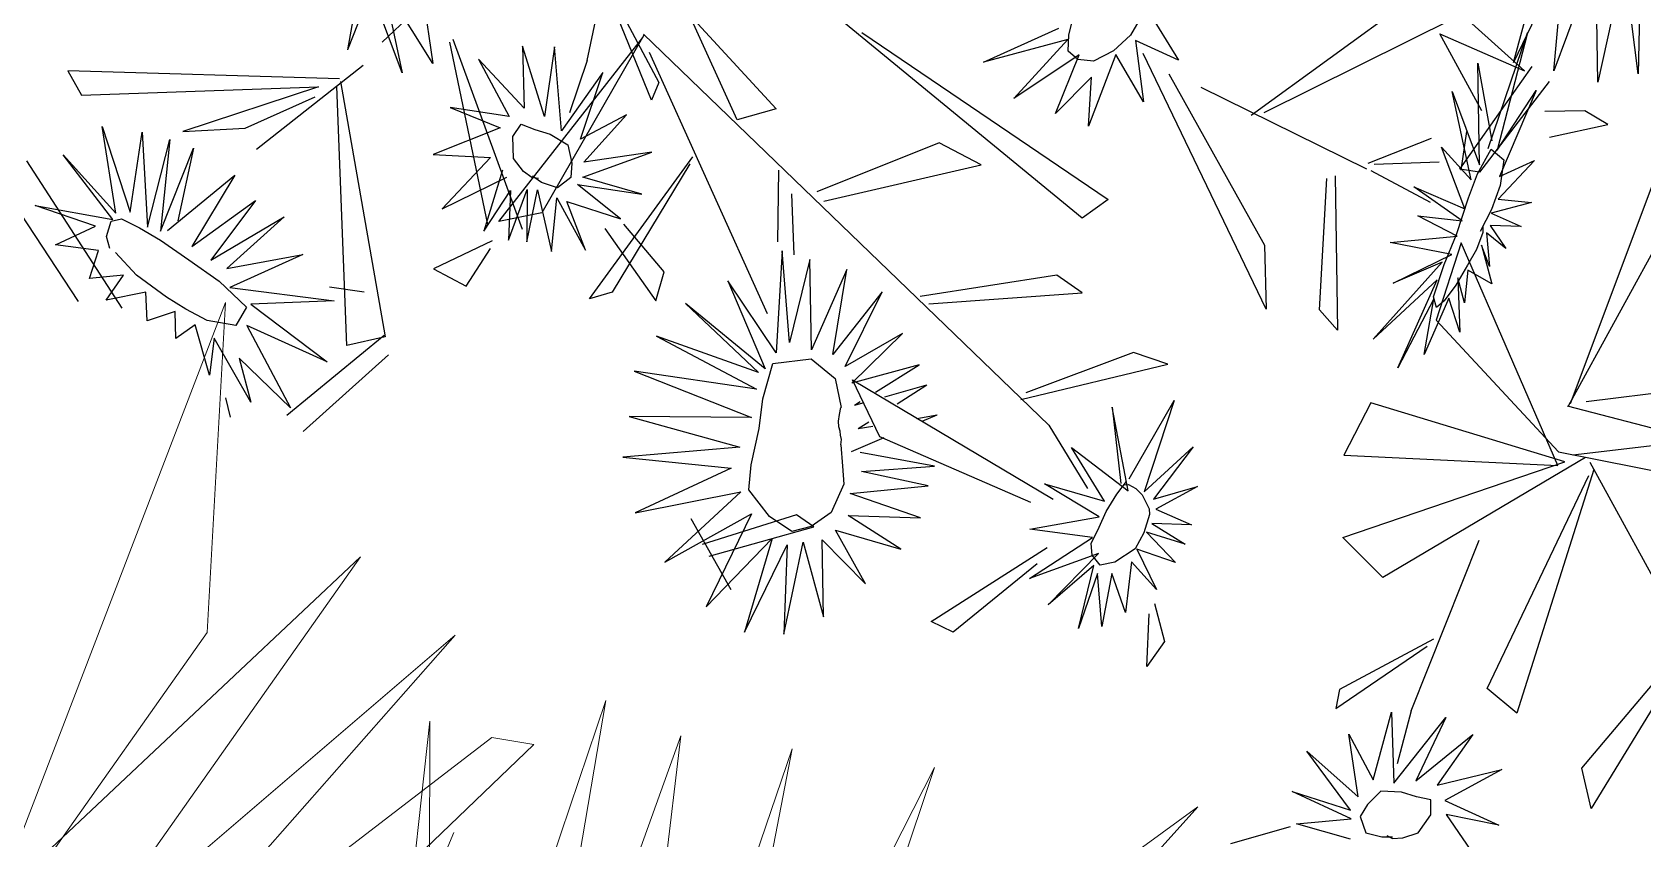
# Model space of a CAD drawing. Header units: millimetres. Extents: x -2729 to 15248, y -12439 to 5292.
# Drawn here: x 3860 to 3927.3, y -11001.3 to -10967.6 of the extents above; entities that cross this region are included whole.
import ezdxf

# ---------------------------------------------------------------- set-up
doc = ezdxf.new("R2010")
doc.units = ezdxf.units.MM

# ---------------------------------------------------------------- blocks, each defined once
blk = doc.blocks.new('geghhhhhhhhh')
at = {"color": 70, "linetype": 'Continuous', "lineweight": 0}
for p, q in [((344.976, 10.315), (344.178, 23.572)), ((342.98, 22.215), (344.976, 10.315)), ((338.19, 9.689), (339.787, 19.605)), ((339.787, 19.605), (340.286, 9.793)), ((342.98, 10.419), (349.467, 19.188)), ((335.495, 9.584), (338.39, 18.875)), ((338.39, 18.875), (338.19, 9.689)), ((336.194, 18.457), (330.505, 9.48)), ((336.893, 18.457), (335.495, 9.584)), ((350.066, 17.204), (343.779, 10.419)), ((344.777, 8.645), (350.066, 17.204)), ((350.765, 15.847), (344.777, 8.645)), ((346.773, 7.497), (350.765, 15.847)), ((330.505, 9.48), (335.695, 14.804)), ((341.783, 14.595), (341.783, 9.376)), ((340.286, 9.793), (341.084, 14.282)), ((351.663, 13.968), (346.773, 7.497)), ((351.663, 14.177), (349.368, 9.376)), ((350.066, 3.217), (352.162, 13.655)), ((344.477, 13.551), (344.178, 12.298)), ((341.783, 9.376), (342.282, 12.507)), ((343.779, 10.419), (342.98, 10.419)), ((349.368, 9.376), (350.066, 3.217))]:
    blk.add_line(p, q, dxfattribs=at)
blk = doc.blocks.new('styrtys')
at = {"color": 86, "linetype": 'Continuous'}
for p, q in [((-18.311, 2.885), (-18.435, 1.784)), ((-16.817, 0.9), (-18.311, 2.885)), ((-18.435, 1.784), (-17.713, 0.271)), ((-12.426, -5.295), (-12.259, -2.485)), ((-12.724, -5.277), (-13.944, -2.861)), ((-14.691, -3.56), (-12.638, -5.529)), ((-11.603, -6.554), (-5.777, -3.769)), ((-5.777, -3.769), (-6.235, -4.801)), ((-12.758, -10.355), (-19.706, -4.768)), ((-6.235, -4.801), (-11.351, -6.821)), ((7.793, -5.923), (9.053, -4.884)), ((10.312, -5.114), (8.279, -5.954)), ((9.053, -4.884), (10.312, -5.114)), ((-12.401, -5.47), (-12.605, -13.181)), ((-19.525, -6.814), (-12.415, -10.806)), ((-5.335, -6.849), (-12.88, -15.984)), ((-7.728, -8.021), (-5.335, -6.849)), ((-12.56, -14.657), (-7.728, -8.021)), ((2.389, -14.57), (-1.523, -9.606)), ((-1.523, -9.606), (-1.361, -11.122)), ((2.876, -13.058), (4.598, -10.482)), ((-1.361, -11.122), (2.043, -14.501)), ((12.381, -14.081), (7.537, -10.978)), ((8.336, -11.079), (12.401, -13.07)), ((4.592, -21.303), (5.607, -11.591)), ((6.119, -12.384), (6.268, -19.263)), ((2.876, -13.058), (-4.87, -35.285)), ((12.401, -13.07), (12.381, -14.081)), ((-2.734, -14.107), (-2.953, -15.38)), ((0.372, -19.734), (-2.734, -14.107)), ((-8.752, -27.018), (-6.726, -14.758)), ((-6.726, -14.758), (-5.565, -15.419)), ((-5.565, -15.419), (-8.826, -27.91)), ((-2.953, -15.38), (0.243, -20.194)), ((6.268, -19.263), (4.592, -21.303)), ((-5.821, -20.187), (-5.921, -22.159)), ((-1.684, -25.514), (-5.821, -20.187)), ((-5.921, -22.159), (-1.925, -25.943)), ((12.686, -25.009), (14.676, -22.24)), ((3.569, -25.68), (-4.275, -34.734)), ((-1.403, -26.871), (0.869, -25.712)), ((-2.068, -27.782), (0.671, -26.56)), ((-6.676, -34.525), (-4.351, -28.941)), ((-4.351, -28.941), (-3.252, -30.221)), ((-3.252, -30.221), (-6.457, -33.948)), ((3.181, -33.345), (5.035, -30.144)), ((5.035, -30.144), (3.784, -30.334)), ((3.784, -30.334), (2.692, -32.7)), ((6.124, -32.7), (-1.073, -31.266)), ((-0.755, -31.255), (5.472, -31.945)), ((5.472, -31.945), (6.124, -32.7)), ((-6.003, -37.418), (-3.301, -33.847)), ((-2.5, -33.817), (-5.673, -37.2)), ((-3.301, -33.847), (-2.5, -33.817)), ((-4.839, -35.256), (3.69, -36.013)), ((4.77, -37.485), (-4.73, -35.247)), ((3.69, -36.013), (4.77, -37.485)), ((-2.882, -36.953), (-10.404, -38.667)), ((4.666, -36.457), (-1.335, -42.404)), ((5.622, -37.404), (7.711, -39.145)), ((7.795, -37.599), (5.936, -37.336)), ((7.711, -39.145), (7.795, -37.599)), ((-1.169, -42.498), (5.082, -37.862)), ((16.168, -41.24), (11.762, -39.337)), ((2.227, -45.954), (11.136, -39.788)), ((11.107, -39.847), (15.846, -42.14)), ((11.136, -39.788), (12.132, -41.085)), ((12.132, -41.085), (2.48, -46)), ((10.214, -42.779), (9.798, -41.373)), ((0.004, -45.056), (-1.609, -44.404)), ((16.894, -44.253), (16.239, -44.763)), ((6.272, -47.952), (1.218, -45.368)), ((2.146, -46.032), (6.606, -56.479)), ((2.816, -46.685), (6.891, -51.055)), ((7.281, -55.536), (2.816, -46.685)), ((5.674, -48.742), (3.255, -46.64)), ((6.891, -51.055), (5.674, -48.742)), ((6.606, -56.479), (7.281, -55.536))]:
    blk.add_line(p, q, dxfattribs=at)
at = {"color": 50, "linetype": 'Continuous'}
for p, q in [((-14.016, 1.357), (-12.913, 0.011)), ((-13.564, 0.031), (-14.016, 1.357)), ((-12.93, 1.381), (-12.423, 0.19)), ((-12.913, 0.011), (-12.93, 1.381)), ((-15.673, 0.735), (-13.564, 0.031)), ((-14.455, -0.31), (-15.673, 0.735)), ((-12.423, 0.19), (-11.827, 1.195)), ((-11.827, 1.195), (-12.081, 0.176)), ((-12.081, 0.176), (-10.853, 0.887)), ((-11.531, 0.209), (-10.25, 1.277)), ((-10.853, 0.887), (-11.531, 0.209)), ((-10.25, 1.277), (-10.34, 0.13)), ((-9.882, -0.117), (-7.85, 0.908)), ((-7.85, 0.908), (-8.949, -0.105)), ((-10.34, 0.13), (-9.042, 0.573)), ((-9.042, 0.573), (-9.882, -0.117)), ((-18.361, -0.422), (-14.455, -0.31)), ((-15.411, -0.859), (-18.361, -0.422)), ((-8.949, -0.105), (-6.371, -0.056)), ((-6.371, -0.056), (-8.663, -0.658)), ((-8.663, -0.658), (-5.41, -0.819)), ((-20.384, -1.759), (-15.411, -0.859)), ((-15.317, -1.234), (-20.384, -1.759)), ((-18.371, -3.115), (-15.667, -1.221)), ((-14.535, -1.275), (-18.371, -3.115)), ((-16.847, -3.602), (-14.535, -1.275)), ((-13.832, -1.331), (-16.847, -3.602)), ((-12.619, -1.055), (-14.545, -3.02)), ((-14.545, -3.02), (-13.832, -1.331)), ((-12.552, -3.38), (-12.619, -1.055)), ((-12.115, -0.956), (-12.552, -3.38)), ((-11.531, -2.726), (-12.115, -0.956)), ((-11.447, -0.874), (-11.531, -2.726)), ((-10.033, -3.306), (-11.447, -0.874)), ((-10.653, -0.752), (-10.033, -3.306)), ((-8.545, -2.484), (-10.653, -0.752)), ((-10.188, -0.988), (-8.545, -2.484)), ((-6.062, -2.251), (-10.188, -0.988)), ((-5.41, -0.819), (-9.435, -0.859)), ((-9.435, -0.859), (-6.062, -2.251)), ((4.16, -5.906), (4.806, -7.429)), ((4.189, -7.527), (4.16, -5.906)), ((4.806, -7.429), (4.997, -5.801)), ((4.997, -5.801), (5.224, -7.477)), ((5.224, -7.477), (5.861, -5.845)), ((5.861, -5.845), (6.034, -7.556)), ((2.603, -6.349), (4.189, -7.527)), ((3.852, -7.786), (2.603, -6.349)), ((6.034, -7.556), (7.221, -6.102)), ((7.221, -6.102), (6.617, -7.531)), ((1.168, -7.207), (3.852, -7.786)), ((3.735, -8.269), (1.168, -7.207)), ((6.617, -7.531), (8.636, -6.87)), ((8.636, -6.87), (7.397, -8.065)), ((3.875, -8.298), (4.291, -7.792)), ((4.291, -7.792), (4.501, -7.675)), ((4.501, -7.675), (5.296, -7.563)), ((5.296, -7.563), (6.055, -7.615)), ((6.055, -7.615), (6.917, -8.153)), ((7.397, -8.065), (9.58, -7.523)), ((9.58, -7.523), (7.643, -8.611)), ((-0.256, -8.74), (3.735, -8.269)), ((3.497, -9.074), (-0.256, -8.74)), ((3.727, -9.006), (3.748, -8.651)), ((3.748, -8.651), (3.875, -8.298)), ((6.917, -8.153), (7.281, -8.659)), ((7.281, -8.659), (7.05, -9.131)), ((10.061, -8.373), (7.405, -8.902)), ((7.643, -8.611), (10.061, -8.373)), ((3.97, -8.896), (1.086, -10.975)), ((1.086, -10.975), (3.832, -9.31)), ((3.327, -11.81), (3.97, -8.896)), ((4.308, -9.273), (3.647, -9.133)), ((3.822, -9.18), (3.727, -9.006)), ((5.144, -9.37), (4.308, -9.273)), ((5.866, -9.364), (5.144, -9.37)), ((6.623, -9.386), (5.866, -9.364)), ((7.05, -9.131), (6.623, -9.386)), ((6.88, -8.932), (9.03, -11.105)), ((9.702, -9.934), (6.88, -8.932)), ((7.405, -8.902), (9.702, -9.934)), ((4.781, -9.62), (3.327, -11.81)), ((5.177, -12.201), (4.781, -9.62)), ((5.473, -9.536), (5.177, -12.201)), ((7.147, -11.957), (5.473, -9.536)), ((6.375, -9.435), (7.147, -11.957)), ((9.03, -11.105), (6.375, -9.435)), ((-14.635, -16.622), (-13.247, -14.528)), ((-13.247, -14.528), (-13.239, -16.504)), ((-13.239, -16.504), (-11.049, -15.124)), ((-11.049, -15.124), (-12.364, -17.011)), ((-14.419, -16.686), (-13.348, -16.785)), ((-13.348, -16.785), (-12.458, -17.159)), ((-12.364, -17.011), (-9.165, -16.793)), ((-9.165, -16.793), (-11.081, -17.527)), ((6.431, -16.685), (7.217, -19.735)), ((7.912, -19.353), (6.431, -16.685)), ((7.29, -16.577), (7.912, -19.353)), ((8.937, -19.397), (7.29, -16.577)), ((8.632, -16.309), (8.937, -19.397)), ((9.815, -19.097), (8.632, -16.309)), ((10.163, -16.504), (9.815, -19.097)), ((10.589, -19.309), (10.163, -16.504)), ((-12.458, -17.159), (-11.715, -17.737)), ((4.928, -18.183), (4.438, -17.481)), ((4.94, -17.932), (4.438, -17.481)), ((12.099, -17.241), (10.589, -19.309)), ((11.188, -19.659), (12.099, -17.241)), ((-11.715, -17.737), (-11.512, -18.357)), ((-11.081, -17.527), (-9.068, -18.258)), ((-9.068, -18.258), (-11.713, -18.383)), ((-11.713, -18.383), (-8.908, -20.101)), ((-11.512, -18.357), (-11.652, -18.862)), ((4.669, -19.777), (3.476, -18.388)), ((4.723, -19.184), (3.476, -18.388)), ((14.089, -18.26), (11.188, -19.659)), ((11.614, -20.335), (14.089, -18.26)), ((-12.288, -19.133), (-13.569, -19.374)), ((-11.652, -18.862), (-12.288, -19.133)), ((-12.097, -19.088), (-9.753, -21.881)), ((-8.908, -20.101), (-12.097, -19.088)), ((4.661, -20.214), (2.856, -19.036)), ((2.856, -19.036), (4.721, -21.265)), ((6.232, -19.094), (7.343, -20.093)), ((15.445, -19.451), (11.614, -20.335)), ((11.986, -20.893), (15.445, -19.451)), ((-9.753, -21.881), (-12.363, -19.633)), ((5.904, -19.938), (6.354, -20.225)), ((5.999, -19.716), (6.354, -20.225)), ((1.948, -20.212), (4.214, -21.81)), ((4.721, -21.265), (1.948, -20.212)), ((5.295, -20.627), (5.529, -20.78)), ((5.299, -20.511), (5.529, -20.78)), ((10.846, -20.199), (10.692, -21.057)), ((13.794, -23.655), (10.846, -20.199)), ((10.692, -21.057), (13.467, -24.117)), ((16.048, -20.987), (11.986, -20.893)), ((12.017, -21.573), (16.048, -20.987)), ((0.735, -21.711), (3.97, -22.497)), ((4.214, -21.81), (0.735, -21.711)), ((15.755, -22.879), (12.017, -21.573)), ((3.97, -22.497), (0.507, -23.448)), ((11.442, -22.791), (15.755, -22.879)), ((14.795, -25.232), (11.442, -22.791)), ((0.507, -23.448), (4.171, -23.382)), ((4.171, -23.382), (0.772, -25.024)), ((10.789, -23.578), (14.795, -25.232)), ((13.433, -27.221), (10.789, -23.578)), ((0.772, -25.024), (4.278, -24.342)), ((4.278, -24.342), (0.92, -26.227)), ((0.92, -26.227), (4.897, -24.676)), ((4.897, -24.676), (3.016, -27.756)), ((3.016, -27.756), (5.698, -24.805)), ((5.698, -24.805), (4.615, -28.969)), ((6.359, -29.502), (6.62, -24.788)), ((6.62, -24.788), (8.08, -29.737)), ((7.782, -24.48), (9.89, -29.133)), ((8.08, -29.737), (7.782, -24.48)), ((9.116, -24.39), (11.546, -28.663)), ((9.89, -29.133), (9.116, -24.39)), ((10.058, -24.358), (13.433, -27.221)), ((11.546, -28.663), (10.058, -24.358)), ((4.615, -28.969), (5.954, -24.99)), ((5.954, -24.99), (6.359, -29.502)), ((-0.531, -32.894), (1.031, -35.308)), ((1.622, -35.084), (-0.531, -32.894)), ((1.231, -32.54), (1.622, -35.084)), ((1.99, -35.157), (1.231, -32.54)), ((2.542, -32.925), (1.99, -35.157)), ((2.829, -35.262), (2.542, -32.925)), ((4.35, -33.701), (2.829, -35.262)), ((2.861, -35.697), (4.35, -33.701)), ((-1.517, -34.512), (0.219, -35.829)), ((1.031, -35.308), (-1.517, -34.512)), ((4.988, -34.965), (2.861, -35.697)), ((2.895, -36.583), (4.988, -34.965)), ((0.219, -35.829), (-2.706, -36.151)), ((-2.706, -36.151), (0.231, -36.697)), ((5.057, -36.067), (2.895, -36.583)), ((3.065, -36.972), (5.057, -36.067)), ((-2.882, -36.953), (-0.593, -36.708)), ((0.231, -36.697), (-2.825, -38.436)), ((5.316, -36.795), (3.065, -36.972)), ((3.386, -37.587), (5.316, -36.795)), ((-2.825, -38.436), (-0.014, -37.6)), ((-0.014, -37.6), (-2.294, -39.667)), ((5.394, -37.891), (3.386, -37.587)), ((2.766, -38.249), (5.394, -37.891)), ((5.284, -39.859), (2.953, -37.956)), ((-2.294, -39.667), (0.034, -38.51)), ((0.034, -38.51), (-1.035, -41.097)), ((-1.035, -41.097), (0.612, -38.934)), ((0.612, -38.934), (1.296, -41.328)), ((2.491, -38.92), (5.284, -39.859)), ((3.384, -41.149), (2.491, -38.92)), ((1.194, -39.074), (3.384, -41.149)), ((1.296, -41.328), (1.194, -39.074)), ((12.245, -45.459), (13.098, -41.549)), ((13.098, -41.549), (13.128, -45.227)), ((10.67, -42.354), (12.245, -45.459)), ((11.983, -46.543), (10.67, -42.354)), ((13.128, -45.227), (15.481, -42.133)), ((15.481, -42.133), (14.504, -44.947)), ((-2.582, -44.404), (-0.065, -42.753)), ((-0.065, -42.753), (-2.205, -46.027)), ((-2.205, -46.027), (0.829, -43.761)), ((0.829, -43.761), (-1.772, -46.383)), ((9.451, -44.346), (11.983, -46.543)), ((11.321, -46.985), (9.451, -44.346)), ((15.962, -43.743), (14.179, -46.25)), ((14.504, -44.947), (15.962, -43.743)), ((8.355, -45.715), (11.321, -46.985)), ((11.273, -47.74), (8.355, -45.715)), ((11.929, -47.058), (12.44, -45.557)), ((12.44, -45.557), (13.32, -45.65)), ((13.32, -45.65), (13.63, -46.826)), ((-1.772, -46.383), (0.905, -46.235)), ((-1.32, -46.814), (0.905, -46.235)), ((15.67, -45.779), (14.002, -47.205)), ((14.179, -46.25), (15.67, -45.779)), ((8.236, -47.086), (11.273, -47.74)), ((11.089, -48.698), (8.236, -47.086)), ((11.657, -48.585), (11.929, -47.058)), ((13.63, -46.826), (13.577, -47.837)), ((14.866, -47.698), (13.856, -48.199)), ((14.002, -47.205), (14.866, -47.698)), ((7.63, -48.317), (11.089, -48.698)), ((10.914, -49.905), (7.63, -48.317)), ((13.577, -47.837), (13.454, -48.772)), ((13.856, -48.199), (14.691, -49.102)), ((11.397, -50.002), (11.657, -48.585)), ((13.454, -48.772), (13.149, -50.306)), ((14.691, -49.102), (13.634, -49.652)), ((7.33, -50.357), (10.37, -49.681)), ((13.634, -49.652), (14.636, -51.015)), ((11.065, -50.155), (7.33, -50.357)), ((7.419, -51.403), (11.065, -50.155)), ((14.646, -50.267), (10.732, -56.458)), ((11.306, -51.011), (11.397, -50.002)), ((13.149, -50.306), (12.658, -51.496)), ((11.131, -50.717), (7.419, -51.403)), ((7.631, -52.588), (11.131, -50.717)), ((11.281, -51.857), (11.306, -51.011)), ((13.375, -50.79), (14.098, -52.022)), ((14.636, -51.015), (13.375, -50.79)), ((10.87, -51.638), (7.631, -52.588)), ((8.117, -54.207), (10.87, -51.638)), ((12.611, -51.776), (12.204, -52.109)), ((11.159, -52.168), (8.117, -54.207)), ((9.86, -55.187), (11.159, -52.168)), ((11.452, -52.176), (9.86, -55.187)), ((11.543, -52.205), (11.281, -51.857)), ((12.273, -55.361), (11.452, -52.176)), ((12.204, -52.109), (11.543, -52.205)), ((12.549, -56.245), (15.173, -52.047)), ((14.098, -52.022), (12.879, -52.168)), ((12.879, -52.168), (13.417, -53.896)), ((13.417, -53.896), (12.003, -52.708)), ((12.003, -52.708), (12.273, -55.361))]:
    blk.add_line(p, q, dxfattribs=at)
for points in [[(-12.281, -0.071), (-12.038, 0.039), (-11.278, 0.087), (-10.527, 0.025), (-9.562, -0.062), (-8.761, -0.232), (-8.373, -0.413), (-8.724, -0.703), (-10.141, -0.863), (-11.492, -0.928), (-13.102, -1.113), (-14.159, -1.195), (-15.343, -1.106), (-15.159, -0.446), (-14.112, -0.132), (-13.056, -0.03), (-12.021, -0.081)], [(7.267, -20.608), (8.044, -20.164), (8.698, -19.811), (9.996, -19.791), (10.881, -20.307), (11.402, -20.953), (11.227, -22.055), (10.578, -23.316), (9.581, -23.656), (8.065, -23.995), (6.876, -24.37), (5.368, -24.608), (4.515, -23.242), (4.839, -21.986), (5.837, -21.243)], [(7.267, -20.608), (7.049, -20.67), (6.902, -20.792), (6.751, -20.876), (6.606, -21.001), (6.404, -21.101), (6.128, -21.185), (5.842, -21.264), (5.837, -21.243)], [(2.445, -36.744), (2.531, -37.008), (2.444, -37.432), (2.128, -38.032), (1.307, -38.448), (0.684, -38.347), (0.655, -37.738), (0.557, -37.075), (0.648, -36.211), (1.279, -35.746), (1.834, -35.527), (2.472, -35.854), (2.538, -36.551), (2.463, -36.999)]]:
    blk.add_lwpolyline(points, dxfattribs=at)
blk = doc.blocks.new('aerysty')
at = {"color": 86, "linetype": 'Continuous'}
for p, q in [((-29.776, -31.732, 0.09), (-37.484, -53.853, 0.09)), ((-44.03, -41.922, 0.09), (-38.905, -51.75, 0.09)), ((-50.892, -43.663, 0.09), (-49.711, -44.929, 0.09)), ((-42.972, -43.999, 0.09), (-50.892, -43.663, 0.09)), ((-49.711, -44.929, 0.09), (-43.055, -44.196, 0.09)), ((-29.086, -44.293, 0.09), (-36.893, -53.304, 0.09)), ((-39.281, -53.096, 0.09), (-36.968, -47.539, 0.09)), ((-49.317, -48.456, 0.09), (-49.148, -50.073, 0.09)), ((-39.069, -51.463, 0.09), (-49.317, -48.456, 0.09)), ((-35.875, -48.812, 0.09), (-39.064, -52.522, 0.09)), ((-49.148, -50.073, 0.09), (-39.394, -51.502, 0.09)), ((-51.696, -52.185, 0.09), (-53.863, -51.443, 0.09)), ((-51.696, -52.185, 0.09), (-44.19, -53.803, 0.09)), ((-38.839, -52.03, 0.09), (-47.727, -56.263, 0.09)), ((-53.358, -54.853, 0.09), (-49.074, -53.136, 0.09)), ((-48.685, -53.079, 0.09), (-52.624, -55.163, 0.09)), ((-47.274, -58.591, 0.09), (-39.48, -52.65, 0.09)), ((-44.384, -60.471, 0.09), (-39.774, -52.808, 0.09)), ((-39.48, -52.65, 0.09), (-41.946, -60.744, 0.09)), ((-39.774, -52.808, 0.09), (-34.29, -61.345, 0.09)), ((-37.555, -60.417, 0.09), (-39.281, -53.096, 0.09)), ((-60.492, -55.352, 0.09), (-58.511, -53.678, 0.09)), ((-37.454, -53.823, 0.09), (-28.966, -54.577, 0.09)), ((-27.89, -56.041, 0.09), (-37.345, -53.815, 0.09)), ((-52.624, -55.163, 0.09), (-53.358, -54.853, 0.09)), ((-47.727, -56.263, 0.09), (-47.274, -58.591, 0.09)), ((-41.946, -60.744, 0.09), (-44.384, -60.471, 0.09)), ((-34.29, -61.345, 0.09), (-37.555, -60.417, 0.09)), ((-31.414, -62.347, 0.09), (-31.763, -63.096, 0.09)), ((-26.648, -62.035, 0.09), (-31.414, -62.347, 0.09)), ((-31.764, -63.031, 0.09), (-30.294, -63.729, 0.09)), ((-31.763, -63.096, 0.09), (-26.525, -62.979, 0.09))]:
    blk.add_line(p, q, dxfattribs=at)
at = {"color": 221, "linetype": 'Continuous'}
for p, q in [((-54.481, -48.558, 0.09), (-55.583, -45.765, 0.09)), ((-53.625, -46.482, 0.09), (-54.481, -48.558, 0.09)), ((-54.014, -48.929, 0.09), (-53.625, -46.482, 0.09)), ((-51.619, -47.671, 0.09), (-54.014, -48.929, 0.09)), ((-53.671, -49.555, 0.09), (-51.619, -47.671, 0.09)), ((-54.01, -50.396, 0.09), (-51.085, -49.49, 0.09)), ((-51.085, -49.49, 0.09), (-53.671, -49.555, 0.09)), ((-51.123, -50.823, 0.09), (-54.01, -50.396, 0.09)), ((-54.611, -51.108, 0.09), (-51.123, -50.823, 0.09)), ((-52.192, -52.835, 0.09), (-54.611, -51.108, 0.09)), ((-57.558, -51.309, 0.09), (-58.282, -53.538, 0.09)), ((-58.282, -53.538, 0.09), (-56.846, -51.756, 0.09)), ((-56.846, -51.756, 0.09), (-57.261, -54.436, 0.09)), ((-57.261, -54.436, 0.09), (-56.544, -51.977, 0.09)), ((-56.544, -51.977, 0.09), (-55.523, -54.858, 0.09)), ((-55.917, -52.024, 0.09), (-53.953, -53.813, 0.09)), ((-55.523, -54.858, 0.09), (-55.917, -52.024, 0.09)), ((-54.965, -51.895, 0.09), (-52.192, -52.835, 0.09)), ((-53.953, -53.813, 0.09), (-54.965, -51.895, 0.09)), ((-24.304, -59.128, 0.09), (-20.762, -62.215, 0.09)), ((-20.513, -61.569, 0.09), (-24.304, -59.128, 0.09)), ((-25.541, -60.336, 0.09), (-21.23, -63.316, 0.09)), ((-20.762, -62.215, 0.09), (-25.541, -60.336, 0.09)), ((-26.173, -62.127, 0.09), (-21.975, -64.418, 0.09)), ((-21.23, -63.316, 0.09), (-26.173, -62.127, 0.09)), ((-27.533, -66.946, 0.09), (-26.851, -63.138, 0.09)), ((-26.851, -63.138, 0.09), (-26.441, -66.075, 0.09)), ((-29.227, -63.702, 0.09), (-27.533, -66.946, 0.09)), ((-26.816, -63.714, 0.09), (-22.526, -65.178, 0.09)), ((-21.975, -64.418, 0.09), (-26.816, -63.714, 0.09))]:
    blk.add_line(p, q, dxfattribs=at)
at = {"color": 50, "linetype": 'Continuous'}
for p, q in [((-56.298, -49.514, 0.09), (-55.761, -49.106, 0.09)), ((-55.761, -49.106, 0.09), (-54.845, -49.075, 0.09)), ((-54.845, -49.075, 0.09), (-54.326, -49.429, 0.09)), ((-56.555, -49.86, 0.09), (-56.298, -49.514, 0.09)), ((-54.326, -49.429, 0.09), (-54.555, -49.99, 0.09)), ((-56.986, -50.925, 0.09), (-56.753, -50.269, 0.09)), ((-56.753, -50.269, 0.09), (-56.498, -49.896, 0.09)), ((-56.589, -50.134, 0.09), (-56.555, -49.86, 0.09)), ((-54.555, -49.99, 0.09), (-54.746, -50.629, 0.09)), ((-56.549, -51.489, 0.09), (-56.986, -50.925, 0.09)), ((-54.746, -50.629, 0.09), (-55.192, -51.37, 0.09)), ((-55.956, -51.524, 0.09), (-56.549, -51.489, 0.09)), ((-55.192, -51.37, 0.09), (-55.956, -51.524, 0.09))]:
    blk.add_line(p, q, dxfattribs=at)

msp = doc.modelspace()

# ---------------------------------------------------------------- block references
at = {"rotation": 245.2375056738179}
msp.add_blockref('styrtys', (3915.51, -10986.881, 0.448), dxfattribs=at)
at = {"xscale": -1, "rotation": 236.1532349929076}
msp.add_blockref('aerysty', (3989.722, -10982.087, 0.246), dxfattribs=at)
at = {"color": 7, "linetype": 'Continuous', "lineweight": 0, "xscale": 2.227967417066542, "yscale": 2.227967417066542, "zscale": 2.227967417066542, "rotation": 170.339303286848}
msp.add_blockref('geghhhhhhhhh', (4638.132, -11102.712, 0.224), dxfattribs=at)

doc.saveas('drawing.dxf')
